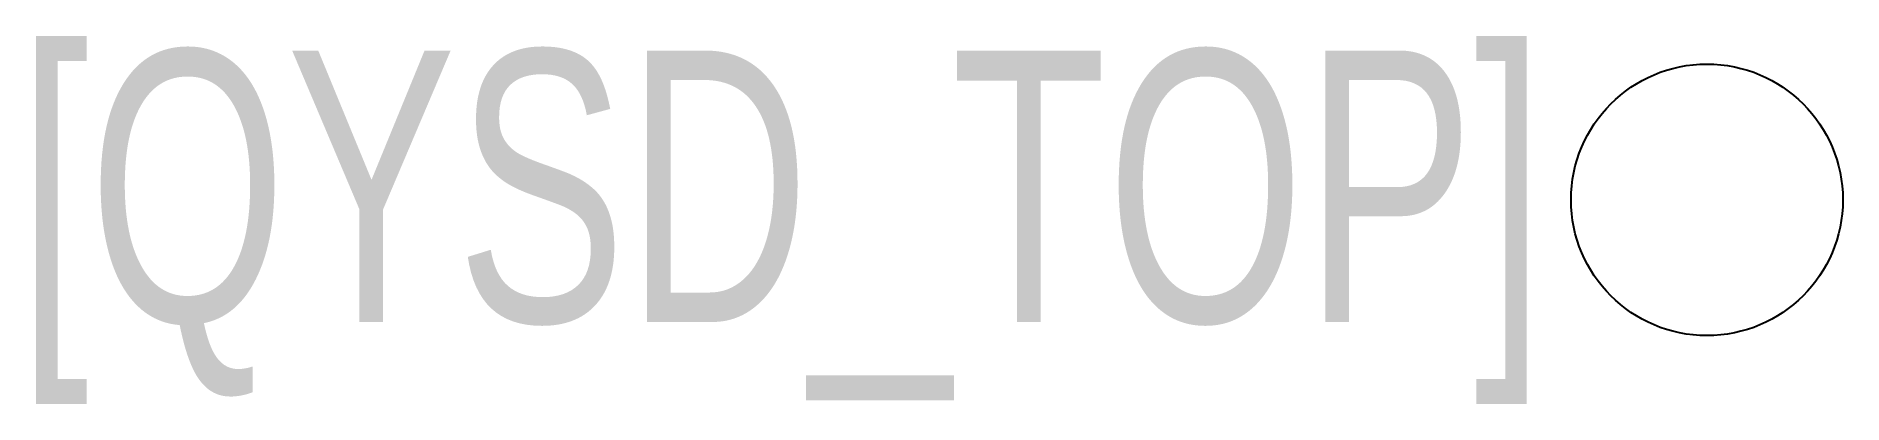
# Model space of a CAD drawing. Extents: x -12.3 to 1, y -1.5 to 1.2.
import ezdxf
from ezdxf.enums import TextEntityAlignment as Align

# ---------------------------------------------------------------- set-up
doc = ezdxf.new("R2010")
doc.units = 0
doc.header["$MEASUREMENT"] = 0
doc.layers.get('0').update_dxf_attribs({"linetype": 'CONTINUOUS'})
doc.layers.add('GICAD_QUYANG', color=7, linetype='CONTINUOUS')
doc.styles.add('LZ_FONTS_FS', font='hxm.ttf', dxfattribs={"width": 0.7})

msp = doc.modelspace()

# ---------------------------------------------------------------- linework, layer by layer
at = {"layer": 'GICAD_QUYANG', "color": 0}
msp.add_circle((0, 0), 1, dxfattribs=at)

# ---------------------------------------------------------------- texts
at = {"style": 'LZ_FONTS_FS', "width": 0.7}
msp.add_text('[QYSD_TOP]', height=2, dxfattribs=at).set_placement((-1.192, -0.9), align=Align.RIGHT)

doc.saveas('drawing.dxf')
